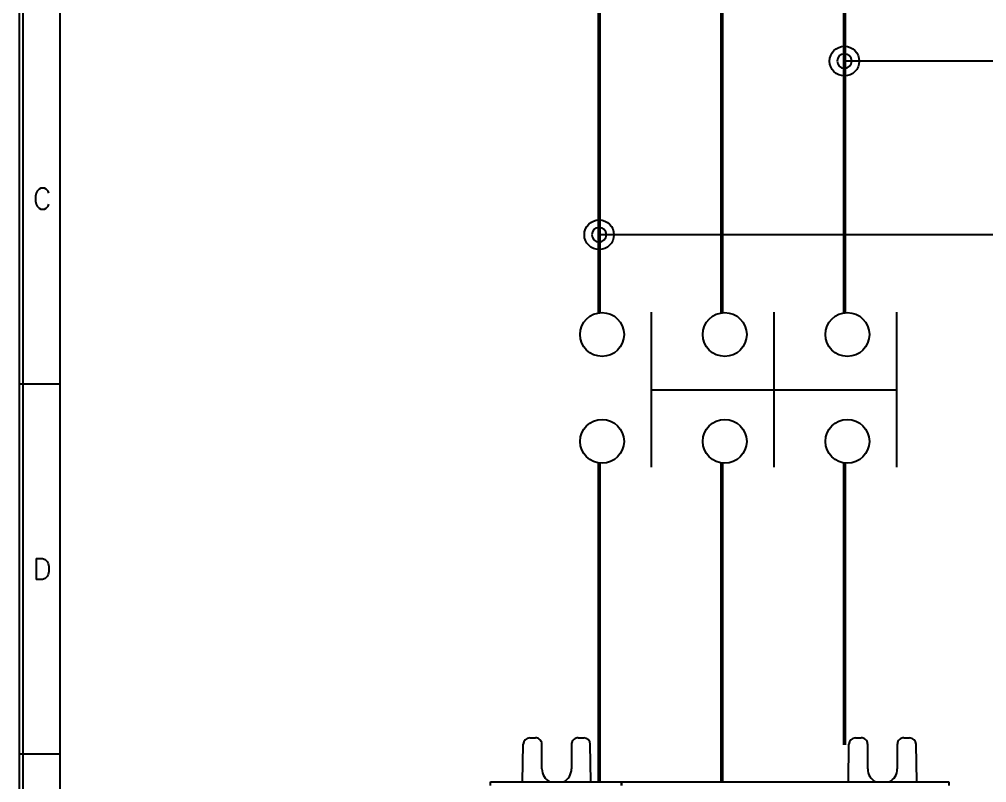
# Model space of a CAD drawing. Header units: millimetres. Extents: x 87 to 927, y 85 to 1088.
# Drawn here: x 520.5 to 598.9, y 232.5 to 294.4 of the extents above; entities that cross this region are included whole.
import ezdxf
from ezdxf.enums import TextEntityAlignment as Align

# ---------------------------------------------------------------- set-up
doc = ezdxf.new("R2010")
doc.units = ezdxf.units.MM
for name, color, linetype in [('20', 2, 'Continuous'), ('30', 3, 'Continuous'), ('4', 133, 'Continuous'), ('70', 7, 'Continuous'), ('ASHADE', 7, 'Continuous')]:
    doc.layers.add(name, color=color, linetype=linetype)
doc.styles.add('SIMPLEX', font='SIMPLEX')

msp = doc.modelspace()

# ---------------------------------------------------------------- linework, layer by layer
msp.add_line((571.71, 264.328), (591.59, 264.328))
at = {"color": 7, "linetype": 'Continuous'}
for p, q in [((561.863, 236.109), (562.326, 236.109)), ((565.777, 236.109), (566.24, 236.109)), ((588.263, 236.109), (588.726, 236.109)), ((592.177, 236.109), (592.64, 236.109)), ((561.282, 232.545), (561.335, 235.59)), ((562.854, 233.601), (562.854, 235.581)), ((565.249, 235.581), (565.249, 233.601)), ((566.821, 232.545), (566.768, 235.59)), ((587.682, 232.545), (587.735, 235.59)), ((589.254, 233.601), (589.254, 235.581)), ((591.649, 235.581), (591.649, 233.601)), ((593.221, 232.545), (593.168, 235.59)), ((558.671, 232.545), (569.297, 232.545)), ((558.671, 232.234), (558.671, 232.545)), ((569.297, 232.545), (569.297, 232.234)), ((569.299, 232.545), (595.831, 232.545)), ((569.299, 232.234), (569.299, 232.545)), ((595.831, 232.545), (595.831, 232.234))]:
    msp.add_line(p, q, dxfattribs=at)
for centre, radius, start, end in [((561.863, 235.581), 0.528, 90, 179), ((566.24, 235.581), 0.528, 1, 90), ((588.263, 235.581), 0.528, 90, 179), ((592.64, 235.581), 0.528, 1, 90), ((564.052, 233.601), 1.197, 180, 242.3898), ((564.052, 233.601), 1.197, 297.6102, 0), ((590.452, 233.601), 1.197, 180, 242.3898), ((590.452, 233.601), 1.197, 297.6102, 0)]:
    msp.add_arc(centre, radius, start, end, dxfattribs=at)
for points, knots in [([(562.854, 235.581), (562.854, 235.636), (562.837, 235.747), (562.761, 235.896), (562.642, 236.015), (562.492, 236.091), (562.381, 236.109), (562.326, 236.109)], [0, 0, 0, 0, 0.312844, 0.625707, 0.9386, 1.251523, 1.564464, 1.564464, 1.564464, 1.564464]), ([(565.777, 236.109), (565.722, 236.109), (565.611, 236.091), (565.461, 236.015), (565.343, 235.896), (565.266, 235.747), (565.249, 235.636), (565.249, 235.581)], [0, 0, 0, 0, 0.312941, 0.625864, 0.938757, 1.25162, 1.564464, 1.564464, 1.564464, 1.564464]), ([(589.254, 235.581), (589.254, 235.636), (589.237, 235.747), (589.161, 235.896), (589.042, 236.015), (588.892, 236.091), (588.781, 236.109), (588.726, 236.109)], [0, 0, 0, 0, 0.312844, 0.625707, 0.9386, 1.251523, 1.564464, 1.564464, 1.564464, 1.564464]), ([(592.177, 236.109), (592.122, 236.109), (592.011, 236.091), (591.861, 236.015), (591.743, 235.896), (591.666, 235.747), (591.649, 235.636), (591.649, 235.581)], [0, 0, 0, 0, 0.312941, 0.625864, 0.938757, 1.25162, 1.564464, 1.564464, 1.564464, 1.564464])]:
    msp.add_open_spline(points, degree=3, knots=knots, dxfattribs=at)
at = {"layer": '20', "color": 7}
msp.add_line((523.797, 112.81), (523.797, 351.51), dxfattribs=at)
at = {"layer": '30', "color": 7}
for p, q in [((520.497, 264.81), (523.797, 264.81)), ((520.497, 234.81), (523.797, 234.81))]:
    msp.add_line(p, q, dxfattribs=at)
at = {"layer": '4', "color": 0}
for centre in [(587.366, 290.971), (567.486, 276.895)]:
    msp.add_circle(centre, 1.2, dxfattribs=at)
at = {"layer": '70', "color": 7}
for p, q in [((520.497, 84.81), (520.497, 354.81)), ((520.797, 85.11), (520.797, 354.51))]:
    msp.add_line(p, q, dxfattribs=at)
at = {"layer": 'ASHADE', "color": 7, "linetype": 'ByBlock', "lineweight": 50, "ltscale": 2}
for p, q in [((567.486, 297.595), (567.486, 270.569)), ((577.426, 297.595), (577.426, 270.569)), ((587.366, 297.595), (587.366, 270.569)), ((567.486, 258.382), (567.486, 243.973)), ((567.486, 258.382), (567.486, 232.545)), ((577.426, 258.382), (577.426, 243.973)), ((577.426, 258.382), (577.426, 232.545)), ((587.366, 258.382), (587.366, 235.531)), ((587.366, 258.382), (587.366, 235.531))]:
    msp.add_line(p, q, dxfattribs=at)
at = {"layer": 'ASHADE', "ltscale": 2}
for p, q in [((607.396, 290.971), (587.366, 290.971)), ((604.567, 276.895), (567.486, 276.895)), ((571.71, 270.61), (571.71, 258.047)), ((581.65, 270.61), (581.65, 258.047)), ((591.59, 270.61), (591.59, 258.047))]:
    msp.add_line(p, q, dxfattribs=at)
for centre in [(567.727, 268.808), (577.667, 268.808), (587.607, 268.808), (567.727, 260.144), (577.667, 260.144), (587.607, 260.144)]:
    msp.add_circle(centre, 1.778, dxfattribs=at)
for centre, start, end in [((587.366, 290.971), 0, 180), ((587.366, 290.971), 180, 0), ((567.486, 276.895), 0, 180), ((567.486, 276.895), 180, 0)]:
    msp.add_arc(centre, 0.593, start, end, dxfattribs=at)

# ---------------------------------------------------------------- texts
at = {"layer": '30', "color": 7, "style": 'SIMPLEX'}
for s, p in [('C', (522.347, 279.81)), ('D', (522.347, 249.81))]:
    msp.add_text(s, height=1.7, dxfattribs=at).set_placement(p, align=Align.MIDDLE)

doc.saveas('drawing.dxf')
